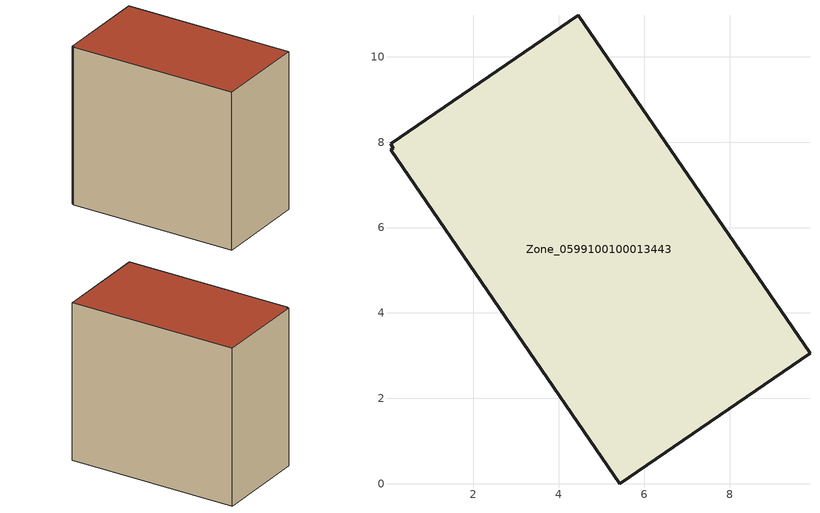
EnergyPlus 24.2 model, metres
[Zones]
Zone_0599100100013443
 floor ground (C_G): 0.13,7.86 0.06,7.96 4.45,10.97 9.88,3.06 5.43,0 0.07,7.82 z0
 wall outside (C_F): 5.43,0 9.88,3.06 4.45,10.97 0.06,7.96 0.13,7.86 0.07,7.82 5.43,0 z0:8.92
 roof outside (C_R): 0.06,7.96 0.13,7.86 0.07,7.82 5.43,0 9.88,3.06 4.45,10.97 z8.92
[BUILDING]
Pand.0599100100013443: North Axis=0; Terrain=City; Loads Convergence Tolerance Value=0.04; Temperature Convergence Tolerance Value=0.4; Solar Distribution=FullExterior; Maximum Number of Warmup Days=25; Minimum Number of Warmup Days=1
[Site:Location]
Rotterdam.The.Hague.AP_ZH_NLD Design_Conditions: Latitude=51.96; Longitude=4.45; Time Zone=1; Elevation=-4.5
[SITE:GROUNDTEMPERATURE:BUILDINGSURFACE]
18, 18, 18, 18, 18, 18, 18, 18, 18, 18, 18, 18
[MATERIAL] Thermal Absorptance=0.9; Solar Absorptance=0.7; Visible Absorptance=0.7
Name | Roughness | Thickness | Conductivity | Density | Specific Heat
G.TI.2015-2018 | MediumSmooth | 0.15 | 0.0428571 | 540 | 1210
F.TI.2015-2018 | Rough | 0.3 | 0.0666667 | 1920 | 840
R.TI.2015-2018 | MediumRough | 0.2 | 0.0333333 | 1500 | 1000
[CONSTRUCTION]
C_G: G.TI.2015-2018
C_F: F.TI.2015-2018
C_R: R.TI.2015-2018
[ZONE]
Zone_0599100100013443: Type=1; Multiplier=1; Ceiling Height=Autocalculate; Volume=Autocalculate; Floor Area=autocalculate; Part of Total Floor Area=Yes
[ZONEINFILTRATION:DESIGNFLOWRATE]
Infil_Zone_0599100100013443: Zone or ZoneList or Space or SpaceList=Zone_0599100100013443; Schedule=AlwaysOn; Design Flow Rate Calculation Method=Flow/Area; Flow Rate per Floor Area=0.0015; Constant Term Coefficient=1; Temperature Term Coefficient=0; Velocity Term Coefficient=0; Velocity Squared Term Coefficient=0
[HVACTEMPLATE:ZONE:IDEALLOADSAIRSYSTEM]
Zone_0599100100013443: Maximum Heating Supply Air Temperature=50; Minimum Cooling Supply Air Temperature=13; Maximum Heating Supply Air Humidity Ratio=0.0156; Minimum Cooling Supply Air Humidity Ratio=0.0077; Heating Limit=NoLimit; Cooling Limit=NoLimit; Dehumidification Control Type=ConstantSensibleHeatRatio; Cooling Sensible Heat Ratio=0.7; Dehumidification Setpoint=60; Humidification Control Type=None; Humidification Setpoint=30; Outdoor Air Method=None; Outdoor Air Flow Rate per Person=0.00944; Outdoor Air Flow Rate per Zone Floor Area=0; Outdoor Air Flow Rate per Zone=0; Demand Controlled Ventilation Type=None; Outdoor Air Economizer Type=NoEconomizer; Heat Recovery Type=None; Sensible Heat Recovery Effectiveness=0.7; Latent Heat Recovery Effectiveness=0.65
[ZONECONTROL:THERMOSTAT]
ThermostatControl_Zone_0599100100013443: Zone or ZoneList=Zone_0599100100013443; Control Type Schedule=DualSetpointControlType; Control 1=Thermostat_Zone_0599100100013443; Temperature Difference Between Cutout And Setpoint=0
[THERMOSTATSETPOINT:DUALSETPOINT]
Thermostat_Zone_0599100100013443: Heating Setpoint Temperature Schedule=HeatingSetpoint_Zone_0599100100013443; Cooling Setpoint Temperature Schedule=CoolingSetpoint_Zone_0599100100013443
[SCHEDULE:COMPACT]
HeatingSetpoint_Zone_0599100100013443: Through: 12/31, For: AllDays, Until: 24:00, 21
CoolingSetpoint_Zone_0599100100013443: Through: 12/31, For: AllDays, Until: 24:00, 24
DualSetpointControlType: Through: 12/31, For: AllDays, Until: 24:00, 4
AlwaysOn: Through: 12/31, For: AllDays, Until: 24:00, 1
